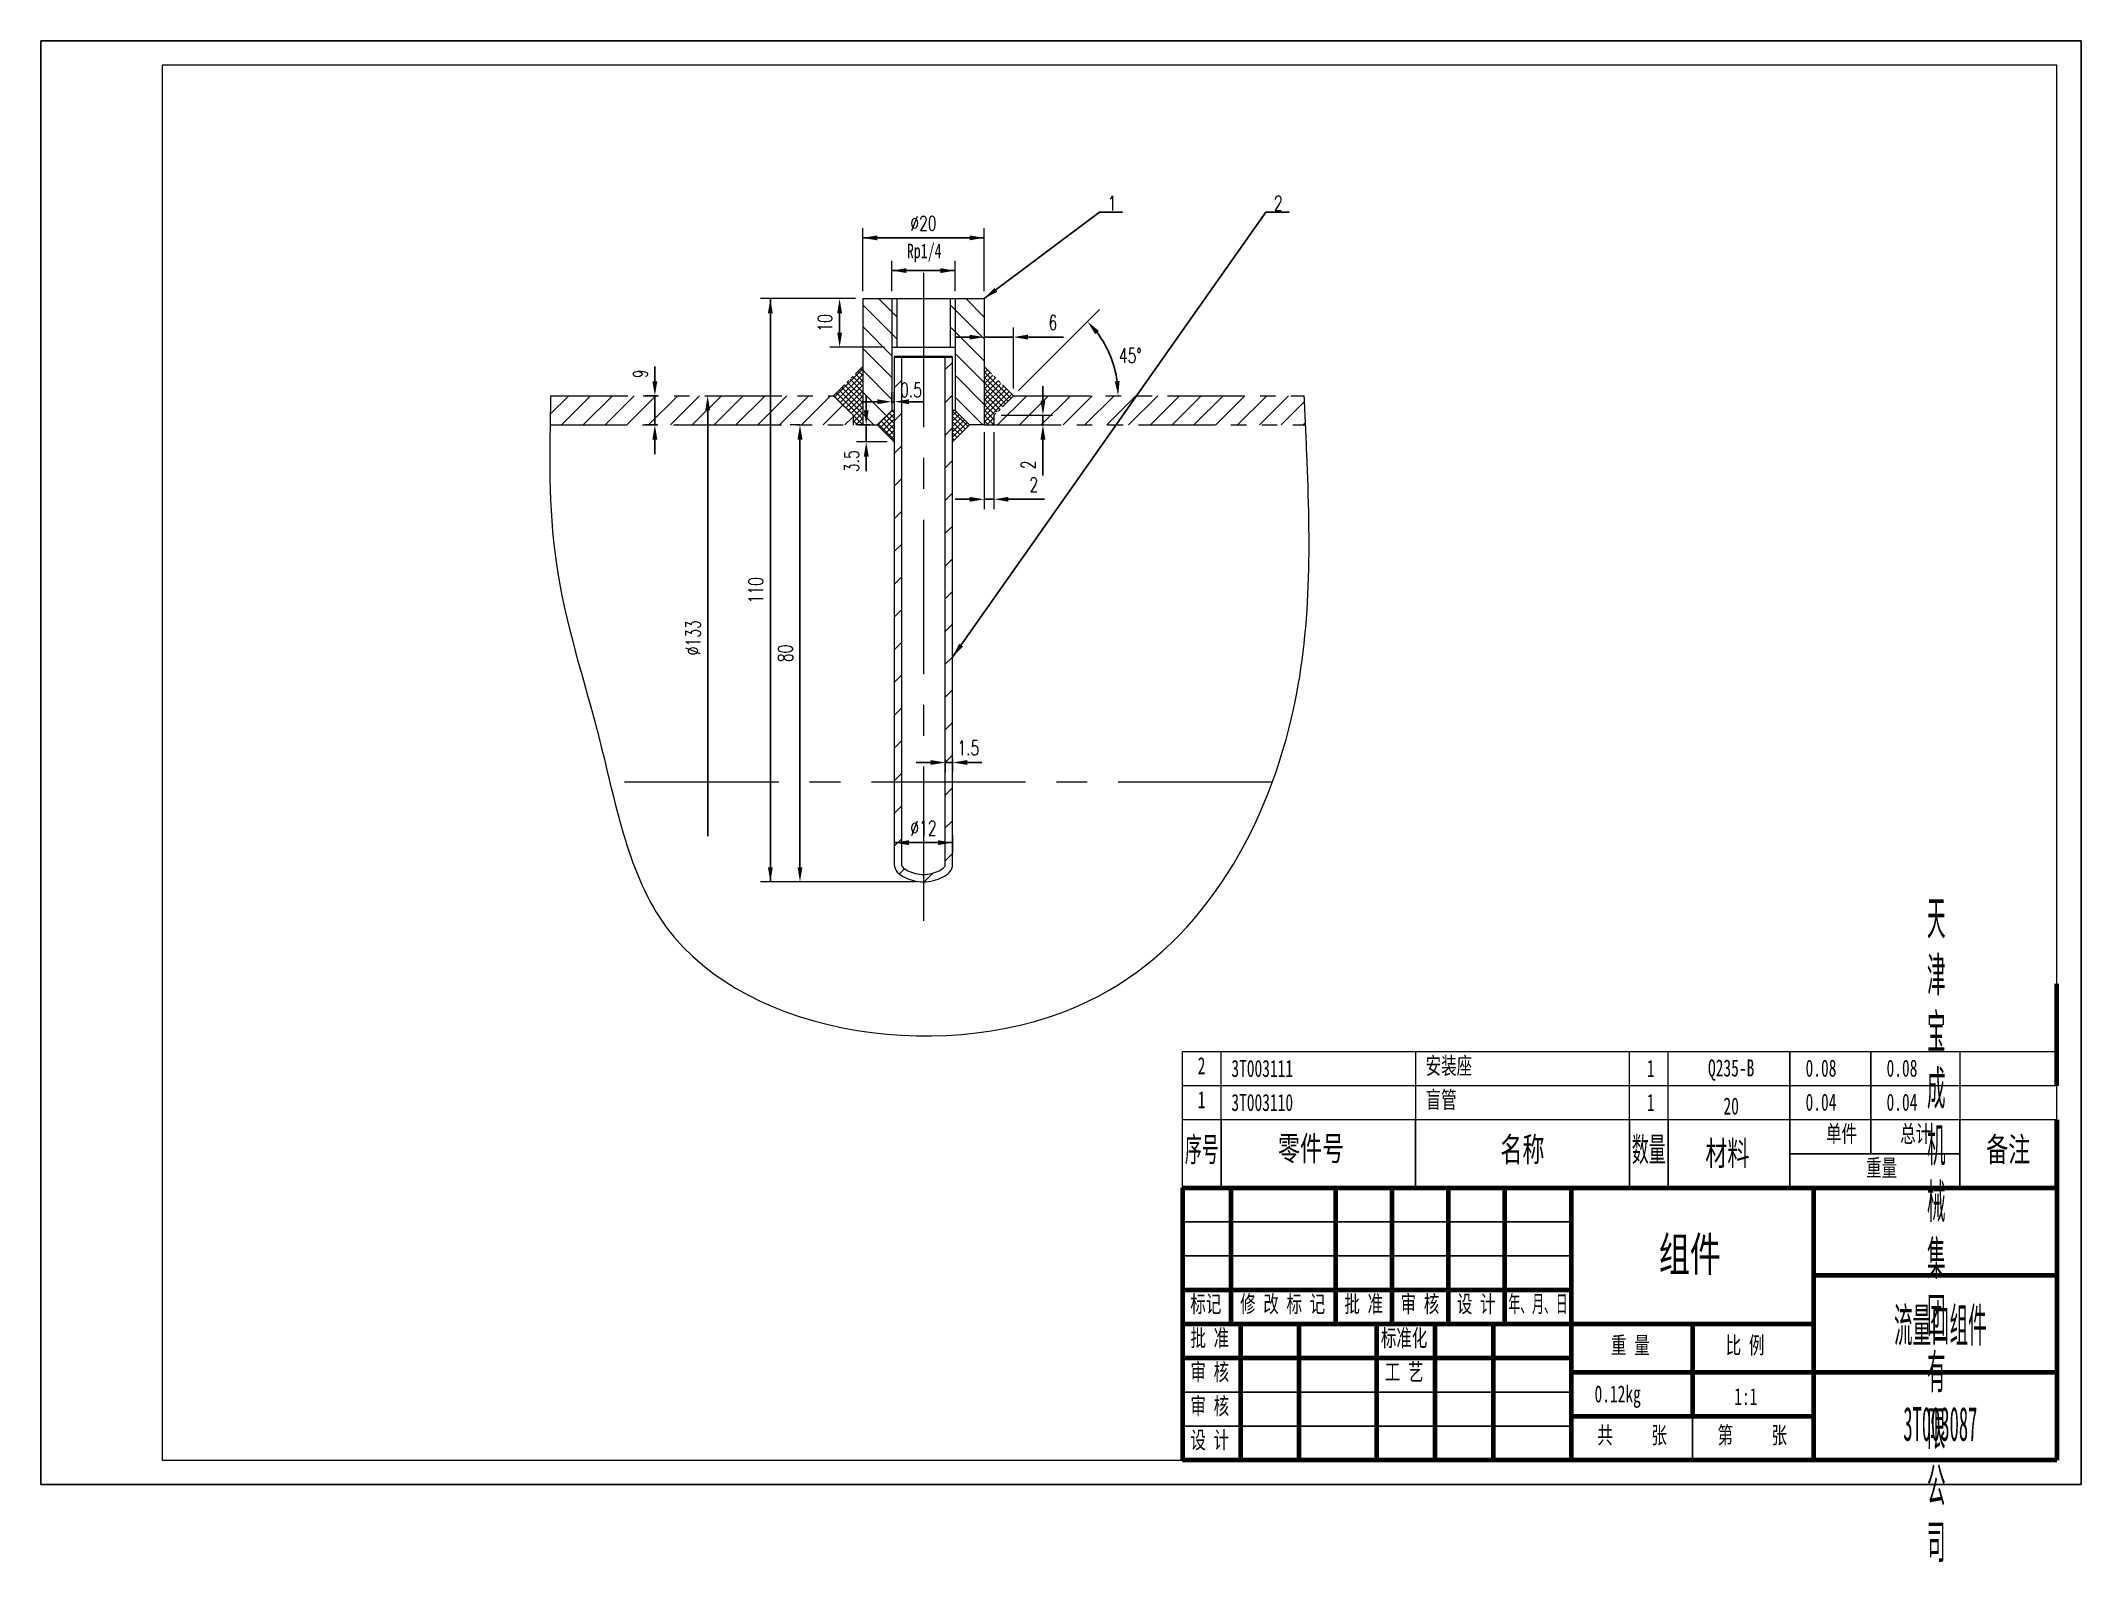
# Model space of a CAD drawing. Header units: millimetres. Extents: x 0 to 420, y -16 to 297.
import ezdxf

# ---------------------------------------------------------------- set-up
doc = ezdxf.new("R2010")
doc.units = ezdxf.units.MM
doc.header["$PDSIZE"] = -3
for name, pattern in [('CENTER', [50.8, 31.75, -6.35, 6.35, -6.35]), ('EB_DASH', [6, 3, -3]), ('EB_DASHDOT', [39, 30, -3, 3, -3]), ('PHANTOM2', [31.75, 15.875, -3.175, 3.175, -3.175, 3.175, -3.175])]:
    doc.linetypes.add(name, pattern=pattern)
doc.layers.get('0').update_dxf_attribs({"lineweight": 0})
for name, color, linetype, lineweight in [('1', 3, 'Continuous', 9), ('2', 1, 'CENTER', 9), ('双点化线', 9, 'PHANTOM2', 9), ('尺寸线', 4, 'Continuous', 9), ('标注线', 4, 'Continuous', 5), ('点划线', 1, 'EB_DASHDOT', 5), ('粗线', 7, 'Continuous', 15), ('细线', 3, 'Continuous', 5), ('虚线', 2, 'EB_DASH', 5)]:
    doc.layers.add(name, color=color, linetype=linetype, lineweight=lineweight)
doc.layers.add('边框', color=7, linetype='Continuous', plot=False)
doc.styles.get("Standard").update_dxf_attribs({"font": 'romans.shx', "width": 0.7, "height": 3})
doc.styles.add('TextStyle0', font='simfang_0.ttf', dxfattribs={"width": 0.510669})
doc.styles.add('TextStyle1', font='simfang_0.ttf', dxfattribs={"width": 0.510669})
doc.styles.add('UserTxtStyle4', font='simfang_0.ttf', dxfattribs={"width": 0.667})
doc.styles.add('机械', font='simfang_0.ttf', dxfattribs={"width": 0.4})
doc.styles.add('标准', font='simsun.ttc', dxfattribs={"width": 0.667})
doc.dimstyles.new('副本标准', dxfattribs={"dimtxt": 3, "dimasz": 3, "dimexe": 2, "dimexo": 1.5, "dimgap": 1, "dimtad": 1, "dimtih": 1, "dimtoh": 1, "dimdec": 1, "dimzin": 12, "dimdsep": 46, "dimtxsty": 'Standard', "dimcen": 0, "dimdle": 6, "dimclrd": 256, "dimclre": 256, "dimclrt": 256, "dimadec": 1, "dimazin": 3, "dimtfac": 1, "dimtdec": 1, "dimtmove": 1, "dimatfit": 0, "dimfxl": 0, "dimtolj": 1, "dimtzin": 0, "dimlwe": -1, "dimarcsym": 0})
doc.dimstyles.new('标准', dxfattribs={"dimtxt": 3, "dimasz": 3, "dimexe": 2, "dimexo": 1.5, "dimgap": 1.5, "dimtad": 1, "dimdec": 1, "dimzin": 12, "dimdsep": 46, "dimtxsty": 'Standard', "dimcen": 0, "dimdle": 6, "dimclrd": 256, "dimclre": 256, "dimclrt": 256, "dimadec": 1, "dimazin": 3, "dimtfac": 1, "dimtdec": 1, "dimtmove": 0, "dimatfit": 0, "dimfxl": 0, "dimtolj": 1, "dimtzin": 0, "dimlwe": -1, "dimarcsym": 0})
pattern_1 = [(45, (-49.272, 304.0152), (-0.561266, 0.561266), []), (135, (-49.272, 304.0152), (-0.561266, -0.561266), [])]

# ---------------------------------------------------------------- blocks, each defined once
blk = doc.blocks.new('CAXBLOCK70', base_point=(25, -87.5))
at = {"layer": '粗线', "color": 0, "linetype": 'Continuous', "lineweight": 70}
for p, q in [((205, -87.5), (205, -73.5)), ((205, -73.5), (205, -87.5))]:
    blk.add_line(p, q, dxfattribs=at)
blk = doc.blocks.new('*D90')
at = {"layer": 'Defpoints', "linetype": 'ByBlock'}
for p in [(194.19, 243.97), (200.19, 223.98)]:
    blk.add_point(p, dxfattribs=at)
at = {"layer": '尺寸线', "linetype": 'ByBlock', "lineweight": -2}
for p, q in [((194.19, 243.97), (194.19, 243.97)), ((191.19, 236.04), (188.19, 236.04)), ((194.19, 236.04), (200.19, 236.04)), ((210.49, 236.04), (203.19, 236.04))]:
    blk.add_line(p, q, dxfattribs=at)
at = {"layer": '尺寸线', "linetype": 'ByBlock'}
for p, q in [((194.19, 242.47), (194.19, 234.04)), ((200.19, 225.48), (200.19, 238.04))]:
    blk.add_line(p, q, dxfattribs=at)
for points in [[(194.19, 236.04), (191.19, 235.54), (191.19, 236.54)], [(200.19, 236.04), (203.19, 235.54), (203.19, 236.54)]]:
    blk.add_solid(points, dxfattribs=at)
at = {"layer": '尺寸线', "linetype": 'ByBlock', "insert": (208.34, 239.04), "char_height": 3, "attachment_point": 5}
blk.add_mtext('\\A1;6', dxfattribs=at)
blk = doc.blocks.new('*D91')
at = {"layer": 'Defpoints', "linetype": 'ByBlock'}
for p in [(196.19, 219.98), (196.19, 217.98)]:
    blk.add_point(p, dxfattribs=at)
at = {"layer": '尺寸线', "linetype": 'ByBlock', "lineweight": -2}
for p, q in [((206.28, 222.98), (206.28, 225.98)), ((196.19, 219.98), (196.19, 219.98)), ((206.28, 219.98), (206.28, 217.98)), ((206.28, 207.58), (206.28, 214.98))]:
    blk.add_line(p, q, dxfattribs=at)
at = {"layer": '尺寸线', "linetype": 'ByBlock'}
for p, q in [((197.69, 219.98), (208.28, 219.98)), ((197.69, 217.98), (208.28, 217.98))]:
    blk.add_line(p, q, dxfattribs=at)
for points in [[(206.28, 219.98), (205.78, 222.98), (206.78, 222.98)], [(206.28, 217.98), (205.78, 214.98), (206.78, 214.98)]]:
    blk.add_solid(points, dxfattribs=at)
at = {"layer": '尺寸线', "linetype": 'ByBlock', "insert": (203.28, 209.78), "char_height": 3, "attachment_point": 5, "rotation": 90}
blk.add_mtext('\\A1;2', dxfattribs=at)
blk = doc.blocks.new('*D92')
at = {"layer": 'Defpoints', "linetype": 'ByBlock'}
for p in [(194.19, 217.98), (196.19, 217.98)]:
    blk.add_point(p, dxfattribs=at)
at = {"layer": '尺寸线', "linetype": 'ByBlock', "lineweight": -2}
for p, q in [((194.19, 217.98), (194.19, 217.98)), ((191.19, 202.68), (188.19, 202.68)), ((194.19, 202.68), (196.19, 202.68)), ((206.59, 202.68), (199.19, 202.68))]:
    blk.add_line(p, q, dxfattribs=at)
at = {"layer": '尺寸线', "linetype": 'ByBlock'}
for p, q in [((194.19, 216.48), (194.19, 200.68)), ((196.19, 216.48), (196.19, 200.68))]:
    blk.add_line(p, q, dxfattribs=at)
for points in [[(194.19, 202.68), (191.19, 202.18), (191.19, 203.18)], [(196.19, 202.68), (199.19, 202.18), (199.19, 203.18)]]:
    blk.add_solid(points, dxfattribs=at)
at = {"layer": '尺寸线', "linetype": 'ByBlock', "insert": (204.39, 205.68), "char_height": 3, "attachment_point": 5}
blk.add_mtext('\\A1;2', dxfattribs=at)
blk = doc.blocks.new('*D93')
at = {"layer": 'Defpoints', "linetype": 'ByBlock'}
for p in [(200.19, 223.98), (200.19, 223.98), (260.06, 223.98), (196.19, 219.98)]:
    blk.add_point(p, dxfattribs=at)
at = {"layer": '尺寸线', "linetype": 'ByBlock'}
blk.add_line((201.25, 225.04), (217.93, 241.72), dxfattribs=at)
at = {"layer": '尺寸线', "linetype": 'ByBlock', "lineweight": -2}
blk.add_arc((200.19, 223.98), 21.58, 7.9719, 37.0281, dxfattribs=at)
at = {"layer": '尺寸线', "linetype": 'ByBlock'}
for points in [[(215.45, 239.24), (217.8, 237.31), (217.04, 236.65)], [(221.77, 223.98), (221.07, 226.94), (222.06, 227.01)]]:
    blk.add_solid(points, dxfattribs=at)
at = {"layer": '尺寸线', "linetype": 'ByBlock', "insert": (224.25, 232.24), "char_height": 3, "attachment_point": 5}
blk.add_mtext('\\A1;45%%d', dxfattribs=at)
blk = doc.blocks.new('*D95')
at = {"layer": 'Defpoints', "linetype": 'ByBlock'}
for p in [(175.19, 220.98), (175.69, 220.98)]:
    blk.add_point(p, dxfattribs=at)
at = {"layer": '尺寸线', "linetype": 'ByBlock', "lineweight": -2}
for p, q in [((172.19, 222.75), (169.19, 222.75)), ((175.19, 222.75), (175.69, 222.75)), ((181.69, 222.75), (178.69, 222.75)), ((175.19, 220.98), (175.19, 220.98))]:
    blk.add_line(p, q, dxfattribs=at)
at = {"layer": '尺寸线', "linetype": 'ByBlock'}
for p, q in [((175.19, 222.48), (175.19, 224.75)), ((175.69, 222.48), (175.69, 224.75))]:
    blk.add_line(p, q, dxfattribs=at)
for points in [[(175.19, 222.75), (172.19, 222.25), (172.19, 223.25)], [(175.69, 222.75), (178.69, 222.25), (178.69, 223.25)]]:
    blk.add_solid(points, dxfattribs=at)
at = {"layer": '尺寸线', "linetype": 'ByBlock', "insert": (179.13, 225.17), "char_height": 3, "attachment_point": 5}
blk.add_mtext('0.5', dxfattribs=at)
blk = doc.blocks.new('*D110')
at = {"layer": 'Defpoints', "linetype": 'ByBlock'}
for p in [(157.75, 217.98), (181.69, 123.97)]:
    blk.add_point(p, dxfattribs=at)
at = {"layer": '尺寸线', "linetype": 'ByBlock'}
for p, q in [((156.25, 217.98), (154.27, 217.98)), ((180.19, 123.97), (154.27, 123.97))]:
    blk.add_line(p, q, dxfattribs=at)
at = {"layer": '尺寸线', "linetype": 'ByBlock', "lineweight": -2}
blk.add_line((156.27, 214.98), (156.27, 126.97), dxfattribs=at)
at = {"layer": '尺寸线', "linetype": 'ByBlock'}
for points in [[(156.27, 217.98), (155.77, 214.98), (156.77, 214.98)], [(156.27, 123.97), (155.77, 126.97), (156.77, 126.97)]]:
    blk.add_solid(points, dxfattribs=at)
at = {"layer": '尺寸线', "linetype": 'ByBlock', "insert": (153.27, 170.98), "char_height": 3, "attachment_point": 5, "rotation": 90}
blk.add_mtext('80', dxfattribs=at)
blk = doc.blocks.new('*D98')
at = {"layer": 'Defpoints', "color": 0}
for p in [(126.4, 223.98), (128.4, 223.98), (128.4, 217.98)]:
    blk.add_point(p, dxfattribs=at)
at = {"layer": '尺寸线', "lineweight": -2}
for p, q in [((126.4, 226.98), (126.4, 229.98)), ((126.4, 217.98), (126.4, 223.98)), ((126.4, 214.98), (126.4, 211.98))]:
    blk.add_line(p, q, dxfattribs=at)
at = {"layer": '尺寸线'}
for p, q in [((126.9, 223.98), (124.4, 223.98)), ((126.9, 217.98), (124.4, 217.98))]:
    blk.add_line(p, q, dxfattribs=at)
for points in [[(125.9, 226.98), (126.9, 226.98), (126.4, 223.98)], [(125.9, 214.98), (126.9, 214.98), (126.4, 217.98)]]:
    blk.add_solid(points, dxfattribs=at)
at = {"layer": '尺寸线', "insert": (123.4, 228.48), "char_height": 3, "attachment_point": 5, "rotation": 90}
blk.add_mtext('\\A1;9', dxfattribs=at)
blk = doc.blocks.new('*D99')
at = {"layer": 'Defpoints', "linetype": 'ByBlock'}
for p in [(175.69, 135.07), (187.69, 135.07)]:
    blk.add_point(p, dxfattribs=at)
at = {"layer": '尺寸线', "linetype": 'ByBlock', "lineweight": -2}
for p, q in [((175.69, 135.07), (175.69, 135.07)), ((175.69, 132.04), (187.69, 132.04))]:
    blk.add_line(p, q, dxfattribs=at)
at = {"layer": '尺寸线', "linetype": 'ByBlock'}
for p, q in [((175.69, 133.57), (175.69, 130.04)), ((187.69, 133.57), (187.69, 130.04))]:
    blk.add_line(p, q, dxfattribs=at)
for points in [[(175.69, 132.04), (178.69, 131.54), (178.69, 132.54)], [(187.69, 132.04), (184.69, 131.54), (184.69, 132.54)]]:
    blk.add_solid(points, dxfattribs=at)
at = {"layer": '尺寸线', "linetype": 'ByBlock', "insert": (181.69, 135.04), "char_height": 3, "attachment_point": 5}
blk.add_mtext('\\A1;%%C12', dxfattribs=at)
blk = doc.blocks.new('*D100')
at = {"layer": 'Defpoints', "linetype": 'ByBlock'}
for p in [(186.19, 150.74), (187.69, 150.74)]:
    blk.add_point(p, dxfattribs=at)
at = {"layer": '尺寸线', "linetype": 'ByBlock', "lineweight": -2}
for p, q in [((183.19, 148.53), (180.19, 148.53)), ((186.19, 150.74), (186.19, 150.74)), ((186.19, 148.53), (187.69, 148.53)), ((193.69, 148.53), (190.69, 148.53))]:
    blk.add_line(p, q, dxfattribs=at)
at = {"layer": '尺寸线', "linetype": 'ByBlock'}
for p, q in [((186.19, 149.24), (186.19, 146.53)), ((187.69, 149.24), (187.69, 146.53))]:
    blk.add_line(p, q, dxfattribs=at)
for points in [[(186.19, 148.53), (183.19, 148.03), (183.19, 149.03)], [(187.69, 148.53), (190.69, 148.03), (190.69, 149.03)]]:
    blk.add_solid(points, dxfattribs=at)
at = {"layer": '尺寸线', "linetype": 'ByBlock', "insert": (190.92, 151.53), "char_height": 3, "attachment_point": 5}
blk.add_mtext('\\A1;1.5', dxfattribs=at)
blk = doc.blocks.new('*D101')
at = {"layer": 'Defpoints', "linetype": 'ByBlock'}
for p in [(175.19, 243.97), (188.19, 243.97)]:
    blk.add_point(p, dxfattribs=at)
at = {"layer": '尺寸线', "linetype": 'ByBlock'}
for p, q in [((175.19, 245.47), (175.19, 251.73)), ((188.19, 245.47), (188.19, 251.73))]:
    blk.add_line(p, q, dxfattribs=at)
at = {"layer": '尺寸线', "linetype": 'ByBlock', "lineweight": -2}
for p, q in [((175.19, 249.73), (188.19, 249.73)), ((175.19, 243.97), (175.19, 243.97))]:
    blk.add_line(p, q, dxfattribs=at)
at = {"layer": '尺寸线', "linetype": 'ByBlock'}
for points in [[(175.19, 249.73), (178.19, 249.23), (178.19, 250.23)], [(188.19, 249.73), (185.19, 249.23), (185.19, 250.23)]]:
    blk.add_solid(points, dxfattribs=at)
at = {"layer": '尺寸线', "linetype": 'ByBlock', "insert": (181.85, 253.34), "char_height": 3, "attachment_point": 5}
blk.add_mtext('\\fSimSun|b0|i0|c134|p0;Rp1/4', dxfattribs=at)
blk = doc.blocks.new('*D119')
at = {"layer": 'Defpoints', "linetype": 'ByBlock'}
for p in [(169.19, 243.97), (194.19, 243.97)]:
    blk.add_point(p, dxfattribs=at)
at = {"layer": '尺寸线', "linetype": 'ByBlock'}
for p, q in [((169.19, 245.47), (169.19, 258.46)), ((194.19, 245.47), (194.19, 258.46))]:
    blk.add_line(p, q, dxfattribs=at)
at = {"layer": '尺寸线', "linetype": 'ByBlock', "lineweight": -2}
for p, q in [((169.19, 256.46), (194.19, 256.46)), ((169.19, 243.97), (169.19, 243.97))]:
    blk.add_line(p, q, dxfattribs=at)
at = {"layer": '尺寸线', "linetype": 'ByBlock'}
for points in [[(169.19, 256.46), (172.19, 255.96), (172.19, 256.96)], [(194.19, 256.46), (191.19, 255.96), (191.19, 256.96)]]:
    blk.add_solid(points, dxfattribs=at)
at = {"layer": '尺寸线', "linetype": 'ByBlock', "insert": (181.69, 259.46), "char_height": 3, "attachment_point": 5}
blk.add_mtext('%%C20', dxfattribs=at)
blk = doc.blocks.new('*D103')
at = {"layer": 'Defpoints', "linetype": 'ByBlock'}
for p in [(169.19, 243.97), (175.19, 233.97)]:
    blk.add_point(p, dxfattribs=at)
at = {"layer": '尺寸线', "linetype": 'ByBlock'}
for p, q in [((167.69, 243.97), (162.43, 243.97)), ((173.69, 233.97), (162.43, 233.97))]:
    blk.add_line(p, q, dxfattribs=at)
at = {"layer": '尺寸线', "linetype": 'ByBlock', "lineweight": -2}
blk.add_line((164.43, 236.97), (164.43, 240.97), dxfattribs=at)
at = {"layer": '尺寸线', "linetype": 'ByBlock'}
for points in [[(164.43, 243.97), (164.93, 240.97), (163.93, 240.97)], [(164.43, 233.97), (164.93, 236.97), (163.93, 236.97)]]:
    blk.add_solid(points, dxfattribs=at)
at = {"layer": '尺寸线', "linetype": 'ByBlock', "insert": (161.43, 238.97), "char_height": 3, "attachment_point": 5, "rotation": 90}
blk.add_mtext('\\A1;10', dxfattribs=at)
blk = doc.blocks.new('*D113')
at = {"layer": 'Defpoints', "linetype": 'ByBlock'}
for p in [(169.19, 243.97), (181.69, 123.97)]:
    blk.add_point(p, dxfattribs=at)
at = {"layer": '尺寸线', "linetype": 'ByBlock'}
for p, q in [((167.69, 243.97), (148.17, 243.97)), ((180.19, 123.97), (148.17, 123.97))]:
    blk.add_line(p, q, dxfattribs=at)
at = {"layer": '尺寸线', "linetype": 'ByBlock', "lineweight": -2}
for p, q in [((150.17, 243.97), (150.17, 123.97)), ((169.19, 243.97), (169.19, 243.97))]:
    blk.add_line(p, q, dxfattribs=at)
at = {"layer": '尺寸线', "linetype": 'ByBlock'}
for points in [[(150.17, 243.97), (149.67, 240.97), (150.67, 240.97)], [(150.17, 123.97), (149.67, 126.97), (150.67, 126.97)]]:
    blk.add_solid(points, dxfattribs=at)
at = {"layer": '尺寸线', "linetype": 'ByBlock', "insert": (147.17, 183.97), "char_height": 3, "attachment_point": 5, "rotation": 90}
blk.add_mtext('110', dxfattribs=at)
blk = doc.blocks.new('*D117')
at = {"layer": 'Defpoints', "linetype": 'ByBlock'}
for p in [(172.19, 217.98), (175.69, 214.48)]:
    blk.add_point(p, dxfattribs=at)
at = {"layer": '尺寸线', "linetype": 'ByBlock', "lineweight": -2}
for p, q in [((169.91, 220.98), (169.91, 223.98)), ((169.91, 217.98), (169.91, 214.48)), ((172.19, 217.98), (172.19, 217.98)), ((169.91, 208.48), (169.91, 211.48))]:
    blk.add_line(p, q, dxfattribs=at)
at = {"layer": '尺寸线', "linetype": 'ByBlock'}
for p, q in [((170.69, 217.98), (167.91, 217.98)), ((174.19, 214.48), (167.91, 214.48))]:
    blk.add_line(p, q, dxfattribs=at)
for points in [[(169.91, 217.98), (169.41, 220.98), (170.41, 220.98)], [(169.91, 214.48), (169.41, 211.48), (170.41, 211.48)]]:
    blk.add_solid(points, dxfattribs=at)
at = {"layer": '尺寸线', "linetype": 'ByBlock', "insert": (166.91, 210.52), "char_height": 3, "attachment_point": 5, "rotation": 90}
blk.add_mtext('\\A1;3.5', dxfattribs=at)

msp = doc.modelspace()

# ---------------------------------------------------------------- hatches: boundary and pattern name
at = {"layer": '尺寸线'}
h = msp.add_hatch(dxfattribs=at)
h.set_pattern_fill('ANSI31', color=256, angle=90, style=0)
h.set_pattern_definition([(135, (-49.272, 304.0152), (-2.245064, -2.245064), [])])
h.paths.add_polyline_path([(172.19, 217.98), (175.19, 220.98), (175.19, 233.97), (175.19, 243.97), (169.19, 243.97), (169.19, 217.98)])
h.paths.add_polyline_path([(176.86, 227.04), (176.86, 223.29), (180.69, 223.29), (180.69, 227.04)], flags=9)
h.paths.add_polyline_path([(194.19, 217.98), (194.19, 243.97), (188.19, 243.97), (188.19, 233.97), (188.19, 220.98), (191.19, 217.98)])
h.paths.add_polyline_path([(176.86, 227.04), (176.86, 223.29), (180.69, 223.29), (180.69, 227.04)], flags=9)
h.paths.add_polyline_path([(188.19, 233.97), (188.19, 243.97), (187.19, 243.97), (187.19, 233.97)])
h.paths.add_polyline_path([(176.19, 233.97), (176.19, 243.97), (175.19, 243.97), (175.19, 233.97)])
h = msp.add_hatch(dxfattribs=at)
h.set_pattern_fill('ANSI31', color=256, style=0)
h.set_pattern_definition([(45, (-49.272, 304.0152), (-2.245064, 2.245064), [])])
edge = h.paths.add_edge_path()
edge.add_line((167.19, 217.98), (167.19, 219.98))
edge.add_line((167.19, 219.98), (163.19, 223.98))
edge.add_line((163.19, 223.98), (104.94, 223.98))
edge.add_spline(control_points=[(104.94, 223.98), (104.9, 221.98), (104.86, 219.98), (104.82, 217.98)], knot_values=[0, 0, 0, 0, 5.940772, 5.940772, 5.940772, 5.940772], weights=[1, 1, 1, 1], degree=3, periodic=0)
edge.add_line((104.82, 217.98), (167.19, 217.98))
h.paths.add_polyline_path([(203.87, 207.3), (203.87, 204.06), (205.1, 204.06), (205.1, 207.3)], flags=9)
h.paths.add_polyline_path([(176.86, 227.04), (176.86, 223.29), (180.69, 223.29), (180.69, 227.04)], flags=9)
h.paths.add_polyline_path([(151.39, 171.65), (155.14, 171.65), (155.14, 175.97), (151.39, 175.97)], flags=9)
h.paths.add_polyline_path([(201.66, 209.26), (204.9, 209.26), (204.9, 210.49), (201.66, 210.49)], flags=9)
h.paths.add_polyline_path([(165.6, 213.08), (165.6, 209.33), (169.43, 209.33), (169.43, 213.08)], flags=9)
edge = h.paths.add_edge_path()
edge.add_spline(control_points=[(260.35, 217.98), (260.25, 219.98), (260.16, 221.98), (260.06, 223.98)], knot_values=[333.133014, 333.133014, 333.133014, 333.133014, 339.139691, 339.139691, 339.139691, 339.139691], weights=[1, 1, 1, 1], degree=3, periodic=0)
edge.add_line((260.06, 223.98), (200.19, 223.98))
edge.add_line((200.19, 223.98), (196.19, 219.98))
edge.add_line((196.19, 219.98), (196.19, 217.98))
edge.add_line((196.19, 217.98), (260.35, 217.98))
h.paths.add_polyline_path([(203.87, 207.3), (203.87, 204.06), (205.1, 204.06), (205.1, 207.3)], flags=9)
h.paths.add_polyline_path([(176.86, 227.04), (176.86, 223.29), (180.69, 223.29), (180.69, 227.04)], flags=9)
h.paths.add_polyline_path([(151.39, 171.65), (155.14, 171.65), (155.14, 175.97), (151.39, 175.97)], flags=9)
h.paths.add_polyline_path([(201.66, 209.26), (204.9, 209.26), (204.9, 210.49), (201.66, 210.49)], flags=9)
h.paths.add_polyline_path([(165.6, 213.08), (165.6, 209.33), (169.43, 209.33), (169.43, 213.08)], flags=9)
h = msp.add_hatch(dxfattribs=at)
h.set_pattern_fill('ANSI37', color=256, scale=0.25, style=0)
h.set_pattern_definition(pattern_1)
h.paths.add_polyline_path([(169.19, 217.98), (169.19, 229.98), (163.19, 223.98), (167.19, 219.98), (167.19, 217.98)])
h.paths.add_polyline_path([(196.19, 217.98), (196.19, 219.98), (200.19, 223.98), (194.19, 229.98), (194.19, 217.98)])
h = msp.add_hatch(dxfattribs=at)
h.set_pattern_fill('ANSI37', color=256, scale=0.25, style=0)
h.set_pattern_definition(pattern_1)
h.paths.add_polyline_path([(175.69, 214.48), (175.69, 220.98), (175.19, 220.98), (172.19, 217.98)])
h.paths.add_polyline_path([(187.69, 214.48), (191.19, 217.98), (188.19, 220.98), (187.69, 220.98)])

# ---------------------------------------------------------------- linework, layer by layer
at = {"color": 7}
for p, q in [((169.19, 243.97), (169.19, 217.98)), ((169.19, 243.97), (194.19, 243.97)), ((176.19, 243.97), (176.19, 233.97)), ((187.19, 243.97), (187.19, 233.97)), ((194.19, 243.97), (194.19, 217.98)), ((175.19, 233.97), (188.19, 233.97)), ((175.19, 233.97), (175.19, 220.98)), ((175.69, 231.97), (175.69, 127.58)), ((177.19, 231.97), (177.19, 127.58)), ((186.19, 127.58), (186.19, 231.97)), ((187.69, 127.58), (187.69, 231.97)), ((188.19, 233.97), (188.19, 220.98)), ((172.19, 217.98), (175.19, 220.98)), ((175.19, 220.98), (175.69, 220.98)), ((188.19, 220.98), (187.69, 220.98)), ((191.19, 217.98), (188.19, 220.98)), ((169.19, 217.98), (172.19, 217.98)), ((172.19, 217.98), (175.69, 214.48)), ((191.19, 217.98), (187.69, 214.48)), ((194.19, 217.98), (191.19, 217.98))]:
    msp.add_line(p, q, dxfattribs=at)
at = {"color": 7, "linetype": 'Continuous', "lineweight": 35}
msp.add_line((175.69, 231.97), (187.69, 231.97), dxfattribs=at)
at = {"color": 7}
for points in [[(175.69, 127.58), (175.69, 126.28), (177.57, 124.73), (181.69, 123.59), (185.82, 124.73), (187.69, 126.28), (187.69, 127.58)], [(177.19, 127.58), (177.19, 127.29), (177.26, 127.06), (178.36, 126.24), (180.03, 125.63), (181.69, 125.4), (183.36, 125.63), (185.02, 126.24), (186.12, 127.06), (186.19, 127.29), (186.19, 127.58)]]:
    msp.add_open_spline(points, degree=3, dxfattribs=at)
at = {"layer": '1', "color": 7}
for p, q in [((175.19, 243.97), (175.19, 233.97)), ((188.19, 243.97), (188.19, 233.97))]:
    msp.add_line(p, q, dxfattribs=at)
at = {"layer": '1'}
for p, q in [((175.69, 225.59), (177.19, 227.09)), ((186.19, 229.35), (187.69, 230.85)), ((186.19, 222.62), (187.69, 224.12)), ((175.69, 218.85), (177.19, 220.35)), ((186.19, 215.88), (187.69, 217.38)), ((175.69, 212.12), (177.19, 213.62)), ((186.19, 209.15), (187.69, 210.65)), ((175.69, 205.38), (177.19, 206.88)), ((186.19, 202.41), (187.69, 203.91)), ((175.69, 198.65), (177.19, 200.15)), ((175.69, 191.91), (177.19, 193.41)), ((186.19, 195.68), (187.69, 197.18)), ((186.19, 188.94), (187.69, 190.44)), ((175.69, 185.18), (177.19, 186.68)), ((186.19, 182.2), (187.69, 183.7)), ((175.69, 178.44), (177.19, 179.94)), ((186.19, 175.47), (187.69, 176.97)), ((175.69, 171.7), (177.19, 173.2)), ((186.19, 168.73), (187.69, 170.23)), ((175.69, 164.97), (177.19, 166.47)), ((175.69, 158.23), (177.19, 159.73)), ((186.19, 162), (187.69, 163.5)), ((186.19, 155.26), (187.69, 156.76)), ((175.69, 151.5), (177.19, 153)), ((186.19, 148.53), (187.69, 150.03)), ((175.69, 144.76), (177.19, 146.26)), ((186.19, 141.79), (187.69, 143.29)), ((175.69, 138.03), (177.19, 139.53)), ((186.19, 135.06), (187.69, 136.56)), ((175.69, 131.29), (177.19, 132.79)), ((176.73, 125.59), (177.81, 126.67)), ((186.19, 128.32), (187.69, 129.82)), ((181.84, 123.97), (183.63, 125.76))]:
    msp.add_line(p, q, dxfattribs=at)
at = {"layer": '2'}
for p, q in [((181.69, 249.28), (181.69, 114.93)), ((253.51, 144.47), (117.14, 144.47))]:
    msp.add_line(p, q, dxfattribs=at)
at = {"layer": '双点化线', "color": 7, "ltscale": 0.2}
for p, q in [((163.19, 223.98), (169.19, 229.98)), ((200.19, 223.98), (194.19, 229.98)), ((163.19, 223.98), (167.19, 219.98)), ((200.19, 223.98), (196.19, 219.98)), ((167.19, 219.98), (167.19, 217.98)), ((196.19, 219.98), (196.19, 217.98))]:
    msp.add_line(p, q, dxfattribs=at)
at = {"layer": '双点化线', "color": 7}
for p, q in [((104.94, 223.98), (163.19, 223.98)), ((200.19, 223.98), (260.06, 223.98)), ((104.82, 219.98), (104.86, 219.98)), ((104.82, 217.98), (169.19, 217.98)), ((194.19, 217.98), (260.35, 217.98))]:
    msp.add_line(p, q, dxfattribs=at)
at = {"layer": '尺寸线', "lineweight": -2}
msp.add_line((137.27, 221.15), (137.27, 133.39), dxfattribs=at)
at = {"layer": '尺寸线'}
msp.add_line((132.47, 217.98), (139.27, 217.98), dxfattribs=at)
msp.add_open_spline([(104.94, 223.98), (104.7, 212.46), (104.18, 188.19), (116.2, 152.78), (126.27, 94.37), (221.78, 81.33), (262.16, 151.82), (261.28, 197.92), (260.25, 220.02), (260.06, 223.98)], degree=3, knots=[0, 0, 0, 0, 34.209706, 72.074778, 112.792087, 200.985901, 272.7616, 327.239178, 339.139691, 339.139691, 339.139691, 339.139691], dxfattribs=at)
msp.add_point((130.97, 217.98), dxfattribs=at)
msp.add_solid([(137.27, 223.98), (136.77, 220.98), (137.77, 220.98)], dxfattribs=at)
at = {"layer": '点划线', "linetype": 'Continuous', "lineweight": 25}
for p, q in [((315, 54), (235, 54)), ((315, 47), (235, 47)), ((315, 19), (235, 19)), ((315, 12), (235, 12))]:
    msp.add_line(p, q, dxfattribs=at)
at = {"layer": '粗线'}
for p, q in [((415, 292), (25, 292)), ((25, 292), (25, 5)), ((415, 5), (415, 292)), ((415, 89), (235, 89)), ((415, 89), (235, 89)), ((235, 61), (235, 89)), ((395, 68), (395, 61)), ((25, 5), (415, 5))]:
    msp.add_line(p, q, dxfattribs=at)
at = {"layer": '粗线', "color": 0, "linetype": 'Continuous', "lineweight": 70}
for p, q in [((415, 96), (415, 103)), ((415, 89), (415, 96)), ((415, 82), (415, 89))]:
    msp.add_line(p, q, dxfattribs=at)
at = {"layer": '粗线', "linetype": 'Continuous', "lineweight": 70}
for p, q in [((235, 61), (415, 61)), ((235, 61), (235, 5)), ((245, 33), (245, 61)), ((266.58, 33), (266.58, 61)), ((278.17, 33), (278.17, 61)), ((289.75, 33), (289.75, 61)), ((301.33, 33), (301.33, 61)), ((315, 61), (315, 5)), ((365, 5), (365, 61)), ((415, 61), (415, 5)), ((415, 43), (365, 43)), ((315, 40), (235, 40)), ((365, 33), (235, 33)), ((247, 5), (247, 33)), ((259, 5), (259, 33)), ((275, 5), (275, 33)), ((287, 5), (287, 33)), ((299, 5), (299, 33)), ((340, 33), (340, 14)), ((315, 26), (235, 26)), ((365, 23), (315, 23)), ((415, 23), (365, 23)), ((365, 14), (315, 14)), ((415, 5), (235, 5))]:
    msp.add_line(p, q, dxfattribs=at)
at = {"layer": '细线'}
for p, q in [((243, 61), (243, 89)), ((283, 89), (283, 61)), ((327, 61), (327, 89)), ((335, 61), (335, 89)), ((360, 89), (360, 61)), ((360, 68), (360, 89)), ((376.67, 89), (376.67, 68)), ((376.67, 68), (376.67, 89)), ((395, 89), (395, 68)), ((415, 82), (235, 82)), ((415, 82), (235, 82)), ((415, 75), (235, 75)), ((243, 75), (235, 75)), ((243, 75), (243, 61)), ((283, 61), (283, 75)), ((327, 75), (283, 75)), ((327, 75), (327, 61)), ((335, 75), (327, 75)), ((335, 75), (335, 61)), ((395, 61), (395, 75)), ((415, 75), (395, 75)), ((360, 61), (360, 68)), ((395, 68), (360, 68)), ((360, 68), (376.67, 68)), ((376.67, 68), (395, 68))]:
    msp.add_line(p, q, dxfattribs=at)
at = {"layer": '虚线', "linetype": 'Continuous', "lineweight": 25}
msp.add_line((340, 14), (340, 5), dxfattribs=at)
at = {"layer": '边框', "linetype": 'Continuous', "lineweight": 25}
for p, q in [((0, 0), (0, 297)), ((0, 297), (420, 297)), ((420, 297), (420, 0)), ((420, 0), (0, 0))]:
    msp.add_line(p, q, dxfattribs=at)

# ---------------------------------------------------------------- block references
at = {"layer": '粗线', "color": 0, "linetype": 'ByBlock', "lineweight": -2}
msp.add_blockref('CAXBLOCK70', (235, 61), dxfattribs=at)

# ---------------------------------------------------------------- texts
at = {"layer": '尺寸线', "char_height": 3, "width": 4.6177, "attachment_point": 1}
for s, insert in [('1', (219.58, 265.09)), ('2', (253.82, 265.09))]:
    msp.add_mtext(s, dxfattribs=dict(at, insert=insert))
at = {"layer": '尺寸线', "insert": (134.27, 174.19), "char_height": 3, "attachment_point": 5, "rotation": 90}
msp.add_mtext('%%C133', dxfattribs=at)
at = {"layer": '标注线', "char_height": 7, "attachment_point": 5, "style": '机械'}
for s, insert, width in [('\\H1x;天津宝成机械集团有限公司', (390.17, 52.04), 0.5), ('\\fSimSun|b0|i0|c134|p0;\\H1x;流量口组件', (391.01, 32.41), 41.9378), ('\\fSimSun|b0|i0|c134|p0;\\H1x;3T003087', (391.01, 12.41), 55.5718)]:
    msp.add_mtext(s, dxfattribs=dict(at, insert=insert, width=width))
at = {"layer": '标注线', "attachment_point": 5, "style": '标准'}
for s, insert, char_height in [('\\H1x;组件', (339.44, 46.99), 7), ('0.12kg', (324.59, 18.06), 3.5), ('1:1', (350.97, 18.06), 3.5)]:
    msp.add_mtext(s, dxfattribs=dict(at, insert=insert, char_height=char_height))
at = {"layer": '粗线', "style": 'UserTxtStyle4', "width": 0.667}
msp.add_text('材料', height=5, dxfattribs=at).set_placement((342.61, 65.64))
at = {"layer": '粗线'}
for s, insert, char_height, attachment_point, style in [('\\fSimSun|b0|i0|c134|p0;\\H1x;\\C7;安装座', (285.07, 87.9), 3.5, 1, 'UserTxtStyle4'), ('\\fSimSun|b0|i0|c134|p0;\\H1x;\\C7;2', (238.14, 87.9), 3.5, 1, 'UserTxtStyle4'), ('\\fSimSun|b0|i0|c134|p0;\\H1x;\\C7;3T003111', (245.07, 87.34), 3.5, 1, 'UserTxtStyle4'), ('\\fSimSun|b0|i0|c134|p0;\\H1x;\\C7;1', (330.59, 87.34), 3.5, 1, 'UserTxtStyle4'), ('\\fSimSun|b0|i0|c134|p0;\\H1x;\\C7;Q235-B', (347.95, 83.05), 3.5, 8, 'UserTxtStyle4'), ('\\fSimSun|b0|i0|c134|p0;\\H1x;\\C7;0.08', (366.44, 83.84), 3.5, 8, 'UserTxtStyle4'), ('\\fSimSun|b0|i0|c134|p0;\\H1x;\\C7;0.08', (383.11, 83.84), 3.5, 8, 'UserTxtStyle4'), ('\\fSimSun|b0|i0|c134|p0;\\H1x;\\C7;1', (238.14, 80.9), 3.5, 1, 'UserTxtStyle4'), ('\\fSimSun|b0|i0|c134|p0;\\H1x;\\C7;3T003110', (245.07, 80.34), 3.5, 1, 'UserTxtStyle4'), ('\\fSimSun|b0|i0|c134|p0;\\H1x;\\C7;盲管', (285.07, 80.9), 3.5, 1, 'UserTxtStyle4'), ('\\fSimSun|b0|i0|c134|p0;\\H1x;\\C7;1', (330.59, 80.34), 3.5, 1, 'UserTxtStyle4'), ('\\fSimSun|b0|i0|c134|p0;\\H1x;\\C7;0.04', (366.44, 76.84), 3.5, 8, 'UserTxtStyle4'), ('\\fSimSun|b0|i0|c134|p0;\\H1x;\\C7;0.04', (383.11, 76.84), 3.5, 8, 'UserTxtStyle4'), ('\\fSimSun|b0|i0|c134|p0;\\H1x;\\C7;20', (347.95, 76.05), 3.5, 8, 'UserTxtStyle4'), ('\\fSimSun|b0|i0|c134|p0;\\H1x;\\C7;零件号', (254.65, 71.63), 5, 1, 'UserTxtStyle4'), ('\\fSimSun|b0|i0|c134|p34;\\H1x;\\C7;单件', (367.49, 73.9), 3.5, 1, 'UserTxtStyle4'), ('\\fSimSun|b0|i0|c134|p34;\\H1x;\\C7;总计', (382.75, 73.9), 3.5, 1, 'UserTxtStyle4'), ('\\fSimSun|b0|i0|c134|p34;\\H1x;\\C7;重量', (375.72, 66.9), 3.5, 1, 'UserTxtStyle4'), ('\\fFangSong_GB2312|b0|i0|p34;标记', (236.63, 38.9), 3.5, 1, 'UserTxtStyle4'), ('{\\fFangSong_GB2312|b0|i0|c134|p34;修 改 标 记}', (246.88, 38.9), 3.5, 1, 'UserTxtStyle4'), ('{\\fFangSong_GB2312|b0|i0|c134|p34;批 准}', (268.33, 38.9), 3.5, 1, 'UserTxtStyle4'), ('{\\fFangSong_GB2312|b0|i0|c134|p34;审 核}', (279.91, 38.9), 3.5, 1, 'UserTxtStyle4'), ('{\\fFangSong_GB2312|b0|i0|c134|p34;设 计}', (291.49, 38.9), 3.5, 1, 'UserTxtStyle4'), ('\\fFangSong_GB2312|b0|i0|p34;年、月、日', (302.1, 38.9), 3.5, 1, 'TextStyle1'), ('{\\fFangSong_GB2312|b0|i0|c134|p50;批 准}', (236.65, 31.9), 3.5, 1, 'UserTxtStyle4'), ('\\fFangSong_GB2312|b0|i0|p34;标准化', (275.85, 31.9), 3.5, 1, 'UserTxtStyle4'), ('\\fFangSong_GB2312|b0|i0|p34;重 量', (323.21, 30.4), 3.5, 1, 'UserTxtStyle4'), ('\\fFangSong_GB2312|b0|i0|p34;比 例', (346.84, 30.4), 3.5, 1, 'UserTxtStyle4'), ('{\\fFangSong_GB2312|b0|i0|c134|p50;审 核}', (236.65, 24.9), 3.5, 1, 'UserTxtStyle4'), ('{\\fFangSong_GB2312|b0|i0|c134|p34;工 艺}', (276.65, 24.9), 3.5, 1, 'UserTxtStyle4'), ('{\\fFangSong_GB2312|b0|i0|c134|p34;审 核}', (236.65, 17.9), 3.5, 1, 'UserTxtStyle4'), ('{\\fFangSong_GB2312|b0|i0|c134|p34;设 计}', (236.65, 10.9), 3.5, 1, 'UserTxtStyle4'), ('{\\fFangSong_GB2312|b0|i0|c134|p34;共     张}', (320.41, 11.9), 3.5, 1, 'UserTxtStyle4'), ('{\\fFangSong_GB2312|b0|i0|c134|p34;第     张}', (345.15, 11.9), 3.5, 1, 'UserTxtStyle4')]:
    msp.add_mtext(s, dxfattribs=dict(at, insert=insert, char_height=char_height, attachment_point=attachment_point, style=style))
at = {"layer": '粗线', "color": 0, "linetype": 'Continuous', "lineweight": 25, "char_height": 5, "attachment_point": 1}
for s, insert, style in [('\\fSimSun|b0|i0|c134|p34;\\H1x;序号', (235.5, 71.43), 'TextStyle0'), ('\\fFangSong_GB2312|b0|i0|p34;名称', (300.43, 71.43), 'UserTxtStyle4'), ('\\fSimSun|b0|i0|c134|p34;\\H1x;数量', (327.5, 71.43), 'TextStyle1'), ('\\fSimSun|b0|i0|c134|p34;\\H1x;备注', (400.43, 71.43), 'UserTxtStyle4')]:
    msp.add_mtext(s, dxfattribs=dict(at, insert=insert, style=style))

# ---------------------------------------------------------------- dimensions: what is measured, and where the dimension line sits
at = {"layer": '尺寸线'}
for base, p1, p2, text, picture, middle in [((194.19, 256.46), (169.19, 243.97), (194.19, 243.97), '%%C20', '*D119', (181.69, 259.46)), ((187.69, 132.04), (175.69, 135.07), (187.69, 135.07), '%%C<>', '*D99', (181.69, 135.04))]:
    dim = msp.add_linear_dim(base=base, p1=p1, p2=p2, text=text, dimstyle='标准', override={"dimtmove": 1}, dxfattribs=at)
    dim.commit()
    dim.dimension.update_dxf_attribs({"geometry": picture, "text_midpoint": middle})
for base, p1, p2, text, picture, middle in [((188.19, 249.73), (175.19, 243.97), (188.19, 243.97), '\\fSimSun|b0|i0|c134|p0;Rp1/4', '*D101', (181.85, 249.73)), ((175.69, 222.75), (175.19, 220.98), (175.69, 220.98), '0.5', '*D95', (179.13, 222.17))]:
    dim = msp.add_linear_dim(base=base, p1=p1, p2=p2, text=text, dimstyle='标准', override={"dimtmove": 1}, dxfattribs=at)
    dim.commit()
    dim.dimension.update_dxf_attribs({"geometry": picture, "text_midpoint": middle, "dimtype": 160})
for base, p1, text, override, picture, middle in [((150.17, 123.97), (169.19, 243.97), '110', {"dimtmove": 1, "dimatfit": 3}, '*D113', (147.17, 183.97)), ((156.27, 123.97), (157.75, 217.98), '80', {"dimtmove": 1}, '*D110', (153.27, 170.98))]:
    dim = msp.add_linear_dim(base=base, p1=p1, p2=(181.69, 123.97), angle=90, text=text, dimstyle='标准', override=override, dxfattribs=at)
    dim.commit()
    dim.dimension.update_dxf_attribs({"geometry": picture, "text_midpoint": middle})
dim = msp.add_linear_dim(base=(164.43, 243.97), p1=(175.19, 233.97), p2=(169.19, 243.97), angle=90, dimstyle='标准', override={"dimtmove": 1}, dxfattribs=at)
dim.commit()
dim.dimension.update_dxf_attribs({"geometry": '*D103', "text_midpoint": (161.43, 238.97)})
for base, p1, p2, picture, middle in [((200.19, 236.04), (194.19, 243.97), (200.19, 223.98), '*D90', (208.34, 239.04)), ((196.19, 202.68), (194.19, 217.98), (196.19, 217.98), '*D92', (204.39, 205.68))]:
    dim = msp.add_linear_dim(base=base, p1=p1, p2=p2, dimstyle='标准', dxfattribs=at)
    dim.commit()
    dim.dimension.update_dxf_attribs({"geometry": picture, "text_midpoint": middle})
dim = msp.add_angular_dim_2l(base=(219.69, 233.22), line1=((200.19, 223.98), (196.19, 219.98)), line2=((200.19, 223.98), (260.06, 223.98)), dimstyle='副本标准', dxfattribs=at)
dim.commit()
dim.dimension.update_dxf_attribs({"geometry": '*D93', "text_midpoint": (224.25, 232.24)})
dim = msp.add_linear_dim(base=(126.4, 223.98), p1=(128.4, 217.98), p2=(128.4, 223.98), angle=90, text='9', dimstyle='标准', override={"dimtmove": 1}, dxfattribs=at)
dim.commit()
dim.dimension.update_dxf_attribs({"geometry": '*D98', "text_midpoint": (126.4, 228.48), "dimtype": 160})
dim = msp.add_linear_dim(base=(169.91, 214.48), p1=(172.19, 217.98), p2=(175.69, 214.48), angle=90, dimstyle='标准', override={"dimtmove": 1, "dimatfit": 3}, dxfattribs=at)
dim.commit()
dim.dimension.update_dxf_attribs({"geometry": '*D117', "text_midpoint": (169.91, 210.52), "dimtype": 160})
dim = msp.add_linear_dim(base=(206.28, 217.98), p1=(196.19, 219.98), p2=(196.19, 217.98), angle=90, dimstyle='标准', dxfattribs=at)
dim.commit()
dim.dimension.update_dxf_attribs({"geometry": '*D91', "text_midpoint": (203.28, 209.78)})
dim = msp.add_linear_dim(base=(187.69, 148.53), p1=(186.19, 150.74), p2=(187.69, 150.74), dimstyle='标准', override={"dimtmove": 1}, dxfattribs=at)
dim.commit()
dim.dimension.update_dxf_attribs({"geometry": '*D100', "text_midpoint": (190.92, 151.53), "dimtype": 160})

# ---------------------------------------------------------------- leaders
for points in [[(187.69, 170.23), (252.19, 261.77), (256.94, 261.77)], [(194.19, 243.97), (217.94, 261.77), (222.69, 261.77)]]:
    msp.add_leader(points, dimstyle='标准', override={"dimgap": 1.5, "dimtad": 0, "dimtmove": 1}, dxfattribs=at)

doc.saveas('drawing.dxf')
